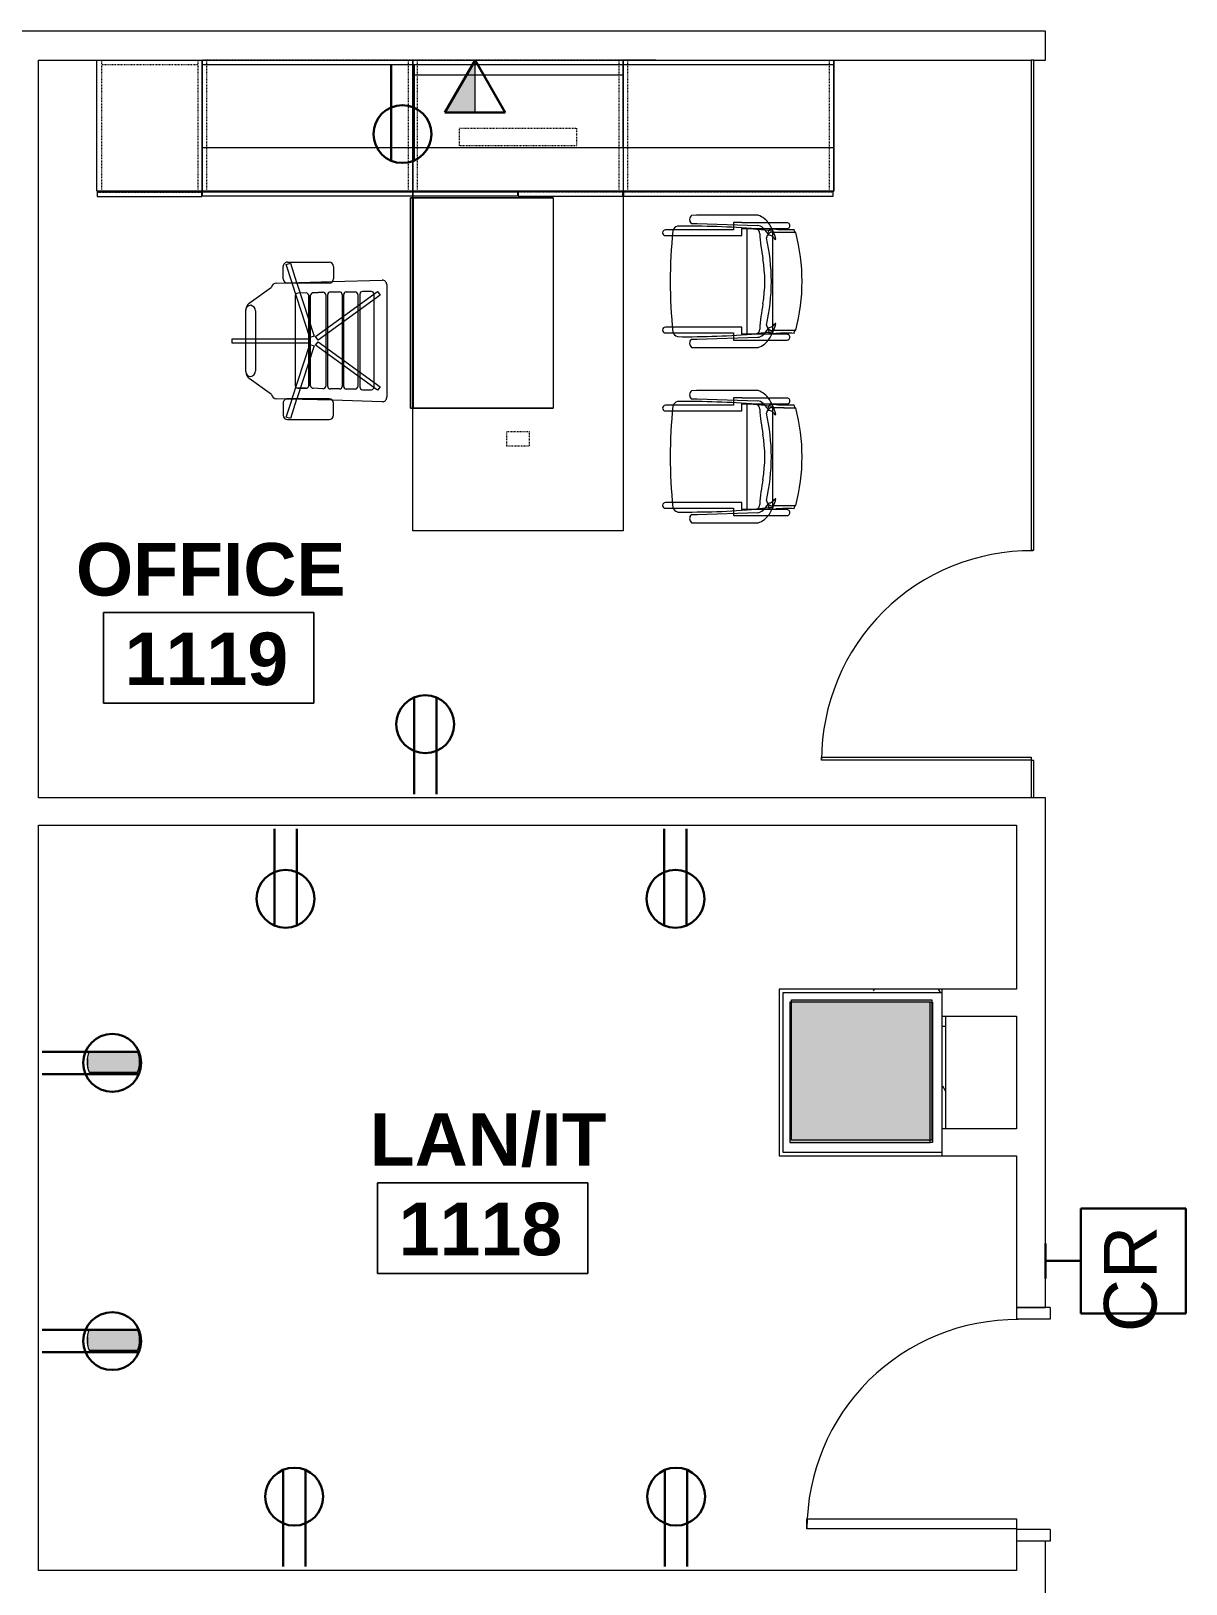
# Model space of a CAD drawing. Header units: inches. Extents: x -1221 to 179, y -822 to 880.
# Drawn here: x -278.1 to -80.6, y 73.6 to 339.2 of the extents above; entities that cross this region are included whole.
import ezdxf
from ezdxf.xclip import XClip

# ---------------------------------------------------------------- set-up
doc = ezdxf.new("R2010")
doc.units = ezdxf.units.IN
doc.header["$MEASUREMENT"] = 0
doc.header["$XCLIPFRAME"] = 2
doc.linetypes.add('X1$0$Dash', pattern=[0.25, 0.125, -0.125])
for name, color, linetype, lineweight in [('L1$0$BB Columns_Pen_No__7', 7, 'Continuous', 20), ('L1$0$BB Columns_Pen_No__95', 8, 'Continuous', 20), ('X1$0$18_0109_REV_dwg _7_', 8, 'Continuous', 9), ('X1$0$A-ANNO-NOTE', 131, 'Continuous', 30), ('X1$0$A-AREA-IDEN', 2, 'Continuous', 9), ('X1$0$A-DOOR', 31, 'Continuous', 13), ('X1$0$A-DOOR-FRAM', 31, 'Continuous', 20), ('X1$0$A-WALL', 113, 'Continuous', 9), ('X1$0$A-WALL-PATT', 111, 'Continuous', 13), ('X1$0$I-FURN', 30, 'Continuous', 9), ('X1$0$I-FURN-PNLS', 30, 'X1$0$Dash', 9), ('X1$0$I-WALL', 2, 'Continuous', 9), ('X1$0$S-COLS', 52, 'Continuous', 9)]:
    doc.layers.add(name, color=color, linetype=linetype, lineweight=lineweight)
doc.styles.add('X1$0$Swis721 Lt BT', font='swissl.ttf', dxfattribs={"height": 9})
doc.styles.add('X1$0$Swis721 Lt BT_B', font='', dxfattribs={"height": 9})
doc.styles.get('X1$0$Swis721 Lt BT_B').set_extended_font_data('Swis721 Lt BT', bold=True)
pattern_1 = [(0, (0, 0), (30.72, 7.68), [1.267, -21.773, 1.267, -21.773, -122.88]), (0, (0, 0), (30.72, 7.68), [-46.08, 1.267, -44.813, 1.267, -21.773, -53.76]), (0, (0, 0), (30.72, 7.68), [-115.2, 1.267, -14.093, 1.267, -37.133]), (120, (11.52, 3.84), (-22.01108, 22.7643), [1.267, -21.773, 1.267, -21.773, -122.88]), (120, (11.52, 3.84), (-22.01108, 22.7643), [-46.08, 1.267, -44.813, 1.267, -21.773, -53.76]), (120, (11.52, 3.84), (-22.01108, 22.7643), [-115.2, 1.267, -14.093, 1.267, -37.133]), (240, (15.36, 19.2), (-8.70892, -30.4443), [1.267, -21.773, 1.267, -21.773, -122.88]), (240, (15.36, 19.2), (-8.70892, -30.4443), [-46.08, 1.267, -44.813, 1.267, -21.773, -53.76]), (240, (15.36, 19.2), (-8.70892, -30.4443), [-115.2, 1.267, -14.093, 1.267, -37.133])]

# ---------------------------------------------------------------- blocks, each defined once
blk = doc.blocks.new('L1')
at = {"layer": 'L1$0$BB Columns_Pen_No__95', "linetype": 'Continuous', "lineweight": 0, "true_color": 0x3f3f3f}
blk.add_hatch(color=250, dxfattribs=at).paths.add_polyline_path([(-6514.69, 3096.07), (-6514.69, 3072.07), (-6490.69, 3072.07), (-6490.69, 3096.07)])
at = {"layer": 'L1$0$BB Columns_Pen_No__7', "linetype": 'Continuous', "flags": 128}
blk.add_lwpolyline([(-6514.69, 3096.07), (-6490.69, 3096.07), (-6490.69, 3072.07), (-6514.69, 3072.07)], close=True, dxfattribs=at)
blk = doc.blocks.new('X1$0$Single Flush - OTJ_SOLIDFLUSH_ALUM-5106307-FIRST FLOOR POWER _ SIGNAL')
at = {"layer": 'X1$0$A-DOOR', "lineweight": 20}
for p, q in [((16.15625, -2.5), (17.90625, -2.5)), ((16.15625, -38.3125), (16.15625, -2.5)), ((17.90625, -2.5), (17.90625, -38.3125)), ((17.90625, -38.3125), (16.15625, -38.3125))]:
    blk.add_line(p, q, dxfattribs=at)
at = {"layer": 'X1$0$A-DOOR', "lineweight": 9}
blk.add_arc((17.90625, -2.5), 35.8125, 179.5, 270, dxfattribs=at)
at = {"layer": 'X1$0$A-DOOR-FRAM'}
for p, q in [((-20, 3.25), (-20, -2.5)), ((-20, 3.25), (-18, 3.25)), ((-18, 3.25), (-18, -2.5)), ((18.000004, 3.25), (18.000004, -2.5)), ((18.000004, 3.25), (20.000004, 3.25)), ((20.000004, 3.25), (20.000004, -2.5)), ((-20, -2.5), (-18, -2.5)), ((18.000004, -2.5), (20.000004, -2.5))]:
    blk.add_line(p, q, dxfattribs=at)
blk = doc.blocks.new('X1$0$Single Glass Door - 36_ x 84_-4893000-FIRST FLOOR POWER _ SIGNAL')
at = {"layer": 'X1$0$A-DOOR', "lineweight": 20}
for p, q in [((17.40625, -0.25), (17.90625, -0.25)), ((17.40625, -36.0625), (17.40625, -0.25)), ((17.90625, -0.25), (17.90625, -36.0625)), ((17.90625, -36.0625), (17.40625, -36.0625))]:
    blk.add_line(p, q, dxfattribs=at)
at = {"layer": 'X1$0$A-DOOR', "lineweight": 9}
blk.add_arc((17.90625, -0.25), 35.8125, 179.5, 270, dxfattribs=at)
blk = doc.blocks.new('X1$0$F - EXECUTIVE DESK 2 - F - EXECUTIVE DESK 2-V19-FIRST FLOOR POWER _ SIGNAL')
at = {"layer": 'X1$0$I-FURN'}
for p, q in [((23.5, -35.87), (23.5, -12)), ((23.5, -12), (23.5, -35.86)), ((23.5, -12), (59.5, -12)), ((23.5, -12), (59.5, -12)), ((59.5, -35.86), (59.5, -12)), ((59.5, -12), (59.5, -35.87)), ((23.5, -35.87), (23.5, -35.99)), ((23.5, -36), (23.5, -35.87)), ((23.5, -35.87), (23.5, -36)), ((23.5, -35.93), (23.5, -35.87)), ((59.5, -35.87), (23.5, -35.87)), ((59.5, -35.87), (23.5, -35.87)), ((23.5, -35.99), (23.5, -35.93)), ((23.5, -36), (23.5, -36.1)), ((23.5, -36.37), (23.5, -36)), ((23.5, -36.18), (23.5, -36)), ((23.5, -36.02), (23.5, -36.08)), ((23.5, -36.13), (23.5, -36.18)), ((23.5, -36.17), (23.5, -36.3)), ((23.5, -36.3), (23.5, -36.37)), ((23.5, -36.37), (59.5, -36.37)), ((59.5, -35.87), (59.5, -35.93)), ((59.5, -35.94), (59.5, -35.87)), ((59.5, -35.87), (59.5, -36)), ((59.5, -35.99), (59.5, -35.87)), ((59.5, -35.93), (59.5, -35.99)), ((59.5, -36), (59.5, -35.94)), ((59.5, -36), (59.5, -36.18)), ((59.5, -36), (59.5, -36.37)), ((59.5, -36.1), (59.5, -36)), ((59.5, -36.08), (59.5, -36.02)), ((59.5, -36.18), (59.5, -36.13)), ((59.5, -36.37), (59.5, -36.17)), ((37.84, -49.71), (37.6, -41.21)), ((38.35, -40.44), (57.65, -40.44)), ((39.56, -42.02), (40.16, -41.57)), ((47.26, -52.62), (39.56, -42.02)), ((40.16, -41.57), (47.86, -52.17)), ((48.14, -52.17), (55.84, -41.57)), ((56.44, -42.02), (48.74, -52.62)), ((55.84, -41.57), (56.44, -42.02)), ((58.4, -41.21), (58.16, -49.71)), ((39.55, -43.05), (39.55, -44.59)), ((39.55, -43.05), (39.55, -44.59)), ((55.91, -42.61), (39.99, -42.61)), ((55.91, -42.61), (39.99, -42.61)), ((39.99, -45.03), (55.9, -45.03)), ((39.99, -45.03), (55.9, -45.03)), ((56.35, -44.59), (56.35, -43.05)), ((56.35, -44.59), (56.35, -43.05)), ((39.61, -47.35), (39.61, -45.85)), ((39.61, -47.35), (39.61, -45.85)), ((40.06, -45.41), (55.82, -45.41)), ((40.06, -45.41), (55.82, -45.41)), ((55.82, -47.79), (40.06, -47.79)), ((55.82, -47.79), (40.06, -47.79)), ((56.26, -45.85), (56.26, -47.35)), ((56.26, -45.85), (56.26, -47.35)), ((34.54, -57.42), (34.54, -50.28)), ((35.28, -49.53), (37.36, -49.53)), ((38.06, -57.42), (37.84, -49.74)), ((38.11, -50.28), (38.11, -57.42)), ((39.61, -50.08), (39.61, -48.51)), ((39.61, -50.08), (39.61, -48.51)), ((40.06, -48.07), (55.78, -48.07)), ((40.06, -48.07), (55.78, -48.07)), ((56.22, -48.51), (56.22, -50.08)), ((56.22, -48.51), (56.22, -50.08)), ((57.9, -50.28), (57.9, -57.42)), ((58.16, -49.74), (57.94, -57.42)), ((60.72, -49.53), (58.64, -49.53)), ((61.47, -57.42), (61.47, -50.28)), ((38.11, -55.82), (47.17, -52.87)), ((39.76, -53.03), (39.68, -51.34)), ((39.68, -51.34), (39.76, -53.03)), ((55.78, -50.52), (40.06, -50.52)), ((55.78, -50.52), (40.06, -50.52)), ((40.12, -50.88), (55.75, -50.88)), ((40.12, -50.88), (55.75, -50.88)), ((47.17, -52.87), (47.41, -53.59)), ((47.86, -52.17), (47.26, -52.62)), ((48.74, -52.62), (48.14, -52.17)), ((48.6, -53.59), (48.83, -52.87)), ((48.83, -52.87), (57.9, -55.82)), ((56.19, -51.34), (56.11, -53.03)), ((56.19, -51.34), (56.11, -53.03)), ((47.41, -53.59), (38.15, -56.6)), ((39.8, -54.24), (39.84, -55.66)), ((39.8, -54.24), (39.84, -55.66)), ((55.67, -53.45), (40.2, -53.45)), ((55.67, -53.45), (40.2, -53.45)), ((55.67, -53.79), (40.24, -53.79)), ((40.24, -53.79), (55.67, -53.79)), ((47.63, -53.75), (48.38, -53.75)), ((47.63, -64.52), (47.63, -53.75)), ((48.38, -53.75), (48.38, -64.52)), ((57.85, -56.6), (48.6, -53.59)), ((56.07, -55.66), (56.11, -54.24)), ((56.11, -54.24), (56.07, -55.66)), ((34.71, -56.92), (38.01, -55.85)), ((34.95, -57.64), (34.71, -56.92)), ((38.04, -56.63), (34.95, -57.64)), ((37.36, -58.17), (35.28, -58.17)), ((38.01, -55.85), (38.11, -55.82)), ((38.11, -56.61), (38.04, -56.63)), ((38.06, -57.65), (38.06, -57.47)), ((38.11, -59.31), (38.06, -57.65)), ((40.28, -56.09), (55.63, -56.09)), ((40.28, -56.09), (55.63, -56.09)), ((57.94, -57.65), (57.89, -59.31)), ((57.9, -55.82), (57.99, -55.85)), ((57.96, -56.63), (57.9, -56.61)), ((57.94, -57.47), (57.94, -57.65)), ((61.06, -57.64), (57.96, -56.63)), ((57.99, -55.85), (61.29, -56.92)), ((58.64, -58.17), (60.72, -58.17)), ((61.29, -56.92), (61.06, -57.64)), ((41.56, -63.98), (38.81, -60.13)), ((57.19, -60.13), (54.44, -63.98)), ((42.87, -62.9), (53.13, -62.9)), ((53.31, -64.52), (42.69, -64.52)), ((53.27, -64.52), (42.73, -64.52)), ((47.63, -66.85), (47.63, -64.52)), ((48.38, -64.52), (48.38, -66.85)), ((48.38, -66.85), (47.63, -66.85))]:
    blk.add_line(p, q, dxfattribs=at)
for centre, radius, start, end in [((38.35, -41.19), 0.75, 90, 181.6253), ((57.65, -41.19), 0.75, 358.3747, 90), ((35.28, -50.28), 0.746, 90, 180), ((37.36, -50.28), 0.746, 0, 90), ((58.64, -50.28), 0.746, 90, 180), ((60.72, -50.28), 0.746, 0, 90), ((35.28, -57.42), 0.746, 180, 270), ((37.36, -57.42), 0.746, 270, 0), ((58.64, -57.42), 0.746, 180, 270), ((60.72, -57.42), 0.746, 270, 0), ((38.97, -59.29), 0.861, 181.6253, 259.2912), ((57.03, -59.29), 0.861, 280.7088, 358.3747), ((42.87, -63.87), 0.972, 90, 170), ((42.73, -63.71), 0.819, 180, 270), ((53.13, -63.87), 0.972, 10, 90), ((53.27, -63.71), 0.819, 270, 0), ((42.72, -63.02), 1.5, 219.5448, 268.6344), ((53.28, -63.02), 1.5, 271.3656, 320.4552)]:
    blk.add_arc(centre, radius, start, end, dxfattribs=at)
for centre, major_axis, ratio, start_param, end_param in [((39.99, -43.05), (0.441, 0), 0.994522, 1.570796, 3.141593), ((39.99, -43.05), (0.441, 0), 0.994522, 1.570796, 3.141593), ((39.99, -44.59), (0.441, 0), 0.994522, 3.141593, 4.712389), ((39.99, -44.59), (-0.441, 0), 0.994522, 0, 1.570796), ((55.9, -44.59), (-0.442, 0), 0.994522, 1.570796, 3.141593), ((55.9, -44.59), (-0.442, 0), 0.994522, 1.570796, 3.141593), ((55.91, -43.05), (0.441, 0), 0.994522, 0, 1.570796), ((55.91, -43.05), (0.441, 0), 0.994522, 0, 1.570796), ((40.06, -45.85), (0.441, 0), 0.999591, 1.570796, 3.141593), ((40.06, -45.85), (0.441, 0), 0.999591, 1.570796, 3.141593), ((40.06, -47.35), (0.441, 0), 0.999591, 3.141593, 4.712389), ((40.06, -47.35), (-0.441, 0), 0.999591, 0, 1.570796), ((55.82, -45.85), (0.441, 0), 0.999591, 0, 1.570796), ((55.82, -45.85), (-0.441, 0), 0.999591, 3.141593, 4.712389), ((55.82, -47.35), (0.441, 0), 0.999591, 4.712389, 6.283185), ((55.82, -47.35), (0.441, 0), 0.999591, 4.712389, 6.283185), ((40.06, -48.51), (0.441, 0), 0.999403, 1.570796, 3.141593), ((40.06, -48.51), (0.441, 0), 0.999403, 1.570796, 3.141593), ((40.06, -50.08), (0.441, 0), 0.999403, 3.141593, 4.712389), ((40.06, -50.08), (0.441, 0), 0.999403, 3.141593, 4.712389), ((55.78, -48.51), (0.441, 0), 0.999403, 0, 1.570796), ((55.78, -48.51), (0.441, 0), 0.999403, 0, 1.570796), ((55.78, -50.08), (0.441, 0), 0.999403, 4.712389, 6.283185), ((55.78, -50.08), (0.441, 0), 0.999403, 4.712389, 6.283185), ((40.12, -51.32), (0.441, 0), 0.998574, 1.570796, 3.191177), ((40.12, -51.32), (0.441, 0), 0.998574, 1.570796, 3.191177), ((40.2, -53.01), (0.441, 0), 0.998574, 3.191177, 4.712389), ((40.2, -53.01), (0.441, 0), 0.998574, 3.191177, 4.712389), ((55.67, -53.01), (0.441, 0), 0.998574, 4.712389, 6.233601), ((55.67, -53.01), (0.441, 0), 0.998574, 4.712389, 6.233601), ((55.75, -51.32), (0.441, 0), 0.998574, 6.233601, 7.853982), ((55.75, -51.32), (0.441, 0), 0.998574, 0.760606, 1.570796), ((55.75, -51.32), (0.441, 0), 0.998574, 6.233601, 7.043791), ((40.24, -54.23), (0.441, 0), 0.99965, 1.570796, 3.16704), ((40.24, -54.23), (0.441, 0), 0.99965, 1.570796, 3.16704), ((40.28, -55.65), (0.441, 0), 0.99965, 3.16704, 4.712389), ((40.28, -55.65), (0.441, 0), 0.99965, 3.16704, 4.712389), ((55.63, -55.65), (0.441, 0), 0.99965, 4.712389, 6.257738), ((55.63, -55.65), (0.441, 0), 0.99965, 4.712389, 6.257738), ((55.67, -54.23), (0.441, 0), 0.99965, 6.257738, 7.853982), ((55.67, -54.23), (0.441, 0), 0.99965, 6.257738, 7.853982)]:
    blk.add_ellipse(centre, major_axis=major_axis, ratio=ratio, start_param=start_param, end_param=end_param, dxfattribs=at)
at = {"layer": 'X1$0$I-FURN-PNLS', "linetype": 'Continuous'}
for p, q in [((0, 36), (15, 36)), ((15, 36), (0, 36)), ((0, 36), (15, 36)), ((0, 0), (0, 36)), ((0.75, 36), (0.75, 0)), ((15, 36), (22.38, 36)), ((22.38, 36), (15, 36)), ((15, 36), (15, 0)), ((22.38, 36), (22.38, 0)), ((22.38, 0), (22.38, 36)), ((22.5, 35.94), (22.5, 0.06)), ((23.25, 35.94), (22.5, 35.94)), ((23.25, 0.06), (23.25, 35.94)), ((0, 0), (0, 5.6)), ((0, 5.6), (0, 0)), ((0, 0), (0.75, 0)), ((0, -72), (0, 0)), ((0, 0), (0.75, 0)), ((0, -72), (0, 0)), ((0, 0), (0.75, 0)), ((15, 0), (0, 0)), ((0.75, 0), (0.75, -72)), ((0.75, 0), (0.75, -72)), ((0.75, 0), (2.5, 0)), ((2.5, -36), (2.5, 0)), ((2.5, 0), (15, 0)), ((2.5, 0), (15, 0)), ((15, 0), (80.5, 0)), ((15, 0), (22.38, 0)), ((22.38, 0), (22.38, -36)), ((22.5, 0.06), (23.25, 0.06)), ((80.5, 0), (80.5, -36)), ((0, 0), (15, 0)), ((0, -72), (0, 0)), ((0, -72), (0, 0)), ((0, 0), (0.75, 0)), ((0, -36), (0, 0)), ((0.75, 0), (0.75, -72)), ((0.75, 0), (2.5, 0)), ((2.5, 0), (15, 0)), ((15, 0), (15, -72)), ((15, 0), (22.38, 0)), ((22.38, 0), (22.38, -36)), ((23.25, -0.06), (22.5, -0.06)), ((22.5, -0.06), (22.5, -17.94)), ((23.25, -17.94), (23.25, -0.06)), ((23.5, -36.37), (23.5, -12)), ((23.5, -12), (59.5, -12)), ((59.5, -12), (59.5, -36.37)), ((22.5, -17.94), (23.25, -17.94)), ((22.5, -18.06), (23.25, -18.06)), ((22.5, -35.94), (22.5, -18.06)), ((23.25, -18.06), (23.25, -35.94)), ((0, -36), (0.75, -36)), ((0, -72), (0, -36)), ((0.75, -36), (0, -36)), ((0.75, -36), (2.5, -36)), ((2.5, -36), (0.75, -36)), ((15, -36), (2.5, -36)), ((2.5, -36), (15, -36)), ((15, -36), (2.5, -36)), ((80.5, -36), (15, -36)), ((15, -36), (22.38, -36)), ((22.38, -36), (15, -36)), ((22.38, -36), (22.38, -72)), ((22.38, -36), (22.38, -72)), ((23.25, -35.94), (22.5, -35.94)), ((22.5, -36.06), (23.25, -36.06)), ((22.5, -71.94), (22.5, -36.06)), ((23.25, -36.06), (23.25, -71.94)), ((59.5, -36.37), (23.5, -36.37)), ((15, -72), (0, -72)), ((0.75, -72), (0, -72)), ((0.75, -72), (0, -72)), ((0.75, -72), (0, -72)), ((0, -72), (22.38, -72)), ((0, -90), (0, -72)), ((0.75, -72), (0, -72)), ((15, -72), (0.75, -72)), ((15, -72), (0.75, -72)), ((22.38, -72), (15, -72)), ((22.38, -72), (15, -72)), ((22.38, -72), (22.38, -90)), ((23.25, -71.94), (22.5, -71.94)), ((23.28, -72.06), (22.53, -72.06)), ((22.53, -72.06), (22.53, -89.94)), ((23.28, -89.94), (23.28, -72.06)), ((22.38, -90), (0, -90)), ((22.53, -89.94), (23.28, -89.94))]:
    blk.add_line(p, q, dxfattribs=at)
at = {"layer": 'X1$0$I-FURN-PNLS'}
for p, q in [((0, 0), (0, 36)), ((0, 35.25), (15, 35.25)), ((15, 35.25), (22.38, 35.25)), ((22.38, 0), (22.38, 36)), ((22.5, 0.06), (22.5, 35.94)), ((0, 0.75), (15, 0.75)), ((0, 0), (0, -72)), ((15, 0.75), (22.38, 0.75)), ((22.38, 0), (22.38, -36)), ((0, 0), (0, -36)), ((0, -0.75), (0.75, -0.75)), ((0.75, -0.75), (2.5, -0.75)), ((2.5, -0.75), (15, -0.75)), ((15, -0.75), (22.38, -0.75)), ((22.5, -17.94), (22.5, -0.06)), ((11.63, -8), (14.63, -8)), ((11.63, -28), (11.63, -8)), ((14.63, -8), (14.63, -28)), ((22.5, -18.06), (22.5, -35.94)), ((63.57, -16.03), (63.57, -19.97)), ((65.93, -16.03), (63.57, -16.03)), ((65.93, -19.97), (65.93, -16.03)), ((63.57, -19.97), (65.93, -19.97)), ((14.63, -28), (11.63, -28)), ((0, -35.25), (0.75, -35.25)), ((0, -36), (0, -72)), ((0, -36.75), (0.75, -36.75)), ((0.75, -35.25), (2.5, -35.25)), ((0.75, -36.75), (15, -36.75)), ((2.5, -35.25), (15, -35.25)), ((15, -35.25), (22.38, -35.25)), ((15, -36.75), (22.38, -36.75)), ((22.38, -36), (22.38, -72)), ((22.5, -36.06), (22.5, -71.94)), ((0, -71.25), (0.75, -71.25)), ((0.75, -71.25), (15, -71.25)), ((15, -71.25), (22.38, -71.25)), ((0, -72.75), (22.38, -72.75)), ((0.75, -72.75), (0.75, -89.25)), ((22.53, -89.94), (22.53, -72.06)), ((0, -89.25), (22.38, -89.25))]:
    blk.add_line(p, q, dxfattribs=at)
blk = doc.blocks.new('X1$0$F-Haworth_Chair_X99-Seminar - X99 Seminar Chair with Glides-V25-FIRST FLOOR POWER _ SIGNAL')
at = {"layer": 'X1$0$I-FURN'}
for p, q in [((-8.34, 11.52), (-8.42, 7.57)), ((-8.42, 7.57), (-8.34, 11.37)), ((8.42, 7.57), (8.34, 11.52)), ((8.34, 11.37), (8.42, 7.57)), ((-10.04, 10.02), (-10.04, 6.81)), ((-9.04, 7.4), (-9.04, 10.02)), ((-7.18, 7.99), (-7.21, 8.13)), ((7.21, 8.13), (7.18, 7.99)), ((9.04, 10.02), (9.04, 7.4)), ((10.04, 6.81), (10.04, 10.02)), ((-10.04, 6.81), (-10.04, 5)), ((-9.13, 5.92), (-8.07, 6.77)), ((-9.04, 5.99), (-9.04, 7.4)), ((-9.04, 3.62), (-9.04, 5.99)), ((-8.75, 6.22), (-8.88, 4.99)), ((-8.68, 6.87), (-8.75, 6.22)), ((-8.62, 7.42), (-8.68, 6.87)), ((-8.6, 7.6), (-8.62, 7.43)), ((-8.61, 6.81), (-8.23, 6.95)), ((-8.49, 7.6), (-8.56, 7.6)), ((-7.65, 7.6), (-8.4, 7.6)), ((-8.03, 6.81), (-7.95, 6.87)), ((7.65, 7.6), (-7.65, 7.6)), ((8.4, 7.6), (7.65, 7.6)), ((7.95, 6.87), (8.03, 6.81)), ((8.07, 6.77), (9.13, 5.92)), ((8.23, 6.95), (8.61, 6.81)), ((8.56, 7.6), (8.49, 7.6)), ((8.62, 7.43), (8.6, 7.6)), ((8.68, 6.87), (8.62, 7.42)), ((8.75, 6.22), (8.68, 6.87)), ((8.88, 4.99), (8.75, 6.22)), ((9.04, 7.4), (9.04, 5.99)), ((9.04, 5.99), (9.04, 3.62)), ((10.04, 5), (10.04, 6.81)), ((-11.32, 5.06), (-11.32, -5.48)), ((-10.04, 4.99), (-10.04, 2.27)), ((-9.92, -5.36), (-9.57, 4.97)), ((-8.9, 4.8), (-9.07, 3.2)), ((-9.07, 3.2), (-9.07, 3.12)), ((-9.07, 3.12), (9.07, 3.12)), ((-9.04, 3.43), (-9.04, 3.62)), ((-9.04, 3.12), (-9.04, 3.43)), ((-9.04, 2.27), (-9.04, 3.12)), ((-8.88, 4.99), (-8.89, 4.91)), ((8.89, 4.91), (8.88, 4.99)), ((9.07, 3.2), (8.9, 4.8)), ((9.04, 3.62), (9.04, 3.43)), ((9.04, 3.43), (9.04, 3.12)), ((9.04, 3.12), (9.04, 2.27)), ((9.07, 3.12), (9.07, 3.2)), ((9.57, 4.97), (9.92, -5.36)), ((10.04, 2.27), (10.04, 4.99)), ((11.32, -5.48), (11.32, 5.06)), ((-10.04, 2.27), (-10.07, 2.27)), ((-10.07, 2.27), (-10.07, 0.89)), ((-10.07, 0.89), (-9.71, 0.89)), ((-9.71, 0.89), (-9.2, 0.89)), ((-9.2, 0.89), (-8.82, 0.89)), ((-7.83, 2.27), (-9.04, 2.27)), ((-8.82, 0.89), (-8.82, -9.44)), ((-7.83, -9.57), (-7.83, 2.27)), ((9.04, 2.27), (7.83, 2.27)), ((7.83, 2.27), (7.83, -9.57)), ((8.82, 0.89), (9.2, 0.89)), ((8.82, -9.44), (8.82, 0.89)), ((9.2, 0.89), (9.71, 0.89)), ((9.71, 0.89), (10.07, 0.89)), ((10.07, 2.27), (10.04, 2.27)), ((10.07, 0.89), (10.07, 2.27)), ((-11.32, -5.48), (-11.3, -6.32)), ((-9.92, -6.36), (-9.92, -5.36)), ((9.92, -5.36), (9.92, -6.36)), ((11.3, -6.32), (11.32, -5.48)), ((-8.82, -9.44), (-8.82, -10.78)), ((-7.83, -10.78), (-7.83, -9.57)), ((7.83, -9.57), (7.83, -10.78)), ((8.82, -10.78), (8.82, -9.44))]:
    blk.add_line(p, q, dxfattribs=at)
for centre, radius, start, end in [((-36.06, 10.03), 27.2, 355.9857, 2.5118), ((0, -20.73), 33.17, 104.5766, 105.5522), ((0, -20.29), 32.89, 75.3075, 104.696), ((0, -20.73), 33.17, 74.4478, 75.4234), ((36.06, 10.03), 27.2, 177.4882, 184.0143), ((-9.54, 10.02), 0.498, 360, 180), ((-5.2, 7.86), 3.74, 175.9857, 189.9064), ((-4.71, -1.15), 9.61, 105.0666, 112.7369), ((-6.55, 6.76), 1.38, 117.0503, 145.9813), ((6.55, 6.76), 1.38, 34.0187, 62.9497), ((4.71, -1.15), 9.61, 67.2631, 74.9334), ((5.2, 7.86), 3.74, 350.0936, 4.0143), ((9.54, 10.02), 0.498, 360, 180), ((-7.87, 3.92), 3.63, 121.9522, 161.8211), ((-4.71, -1.15), 9.61, 116.0036, 121.9522), ((-8.18, 4.9), 1.39, 132.8922, 177.1987), ((-8.24, 4.59), 0.763, 84.2338, 165.7662), ((-4.71, -1.15), 9.61, 113.5094, 116.0036), ((-8.28, 7.33), 0.613, 189.9064, 237.4573), ((-4.71, -1.15), 9.61, 112.927, 113.3607), ((-7.37, 7.55), 1.05, 178.8214, 214.7998), ((-7.37, 7.55), 1.05, 178.8214, 264.0446), ((-11.32, 48.08), 42.84, 274.2301, 280.0233), ((-6.55, 6.76), 1.38, 147.5752, 174.9122), ((0, -26.49), 33.83, 77.2285, 102.7715), ((0, -15.97), 22.19, 79.9767, 100.0233), ((11.32, 48.08), 42.84, 259.9767, 265.7699), ((7.37, 7.55), 1.05, 275.9554, 1.1786), ((6.55, 6.76), 1.38, 5.0878, 32.4248), ((8.24, 4.59), 0.763, 14.2338, 95.7662), ((7.37, 7.55), 1.05, 325.2002, 1.1786), ((4.71, -1.15), 9.61, 66.6393, 67.073), ((4.71, -1.15), 9.61, 63.9964, 66.4906), ((8.28, 7.33), 0.613, 302.5427, 350.0936), ((4.71, -1.15), 9.61, 58.0478, 63.9964), ((8.18, 4.9), 1.39, 2.8013, 47.1078), ((7.87, 3.92), 3.63, 18.1789, 58.0478), ((144.06, -7.32), 153.52, 175.4787, 180.5251), ((-144.06, -7.32), 153.52, 359.4749, 4.5213), ((-10.58, -5.68), 0.956, 221.8901, 314.1099), ((10.58, -5.68), 0.956, 225.8901, 318.1099), ((-8.21, -8.28), 1.31, 200.0433, 249.9567), ((0, 75.01), 84.96, 264.1475, 275.8525), ((8.21, -8.28), 1.31, 290.0433, 339.9567), ((-8.32, -10.78), 0.495, 180, 360), ((8.32, -10.78), 0.495, 180, 360)]:
    blk.add_arc(centre, radius, start, end, dxfattribs=at)
blk = doc.blocks.new('X1$0$F-Haworth_Chair_X99-Seminar - X99 Seminar Chair with Glides-V26-FIRST FLOOR POWER _ SIGNAL')
at = {"layer": 'X1$0$I-FURN'}
for p, q in [((-8.34, 11.52), (-8.42, 7.57)), ((-8.42, 7.57), (-8.34, 11.37)), ((8.42, 7.57), (8.34, 11.52)), ((8.34, 11.37), (8.42, 7.57)), ((-10.04, 10.02), (-10.04, 6.81)), ((-9.04, 7.4), (-9.04, 10.02)), ((-7.18, 7.99), (-7.21, 8.13)), ((7.21, 8.13), (7.18, 7.99)), ((9.04, 10.02), (9.04, 7.4)), ((10.04, 6.81), (10.04, 10.02)), ((-10.04, 6.81), (-10.04, 5)), ((-9.13, 5.92), (-8.07, 6.77)), ((-9.04, 5.99), (-9.04, 7.4)), ((-9.04, 3.62), (-9.04, 5.99)), ((-8.75, 6.22), (-8.88, 4.99)), ((-8.68, 6.87), (-8.75, 6.22)), ((-8.62, 7.42), (-8.68, 6.87)), ((-8.6, 7.6), (-8.62, 7.43)), ((-8.61, 6.81), (-8.23, 6.95)), ((-8.49, 7.6), (-8.56, 7.6)), ((-7.65, 7.6), (-8.4, 7.6)), ((-8.03, 6.81), (-7.95, 6.87)), ((7.65, 7.6), (-7.65, 7.6)), ((8.4, 7.6), (7.65, 7.6)), ((7.95, 6.87), (8.03, 6.81)), ((8.07, 6.77), (9.13, 5.92)), ((8.23, 6.95), (8.61, 6.81)), ((8.56, 7.6), (8.49, 7.6)), ((8.62, 7.43), (8.6, 7.6)), ((8.68, 6.87), (8.62, 7.42)), ((8.75, 6.22), (8.68, 6.87)), ((8.88, 4.99), (8.75, 6.22)), ((9.04, 7.4), (9.04, 5.99)), ((9.04, 5.99), (9.04, 3.62)), ((10.04, 5), (10.04, 6.81)), ((-11.32, 5.06), (-11.32, -5.48)), ((-10.04, 4.99), (-10.04, 2.27)), ((-9.92, -5.36), (-9.57, 4.97)), ((-8.9, 4.8), (-9.07, 3.2)), ((-9.07, 3.2), (-9.07, 3.12)), ((-9.07, 3.12), (9.07, 3.12)), ((-9.04, 3.43), (-9.04, 3.62)), ((-9.04, 3.12), (-9.04, 3.43)), ((-9.04, 2.27), (-9.04, 3.12)), ((-8.88, 4.99), (-8.89, 4.91)), ((8.89, 4.91), (8.88, 4.99)), ((9.07, 3.2), (8.9, 4.8)), ((9.04, 3.62), (9.04, 3.43)), ((9.04, 3.43), (9.04, 3.12)), ((9.04, 3.12), (9.04, 2.27)), ((9.07, 3.12), (9.07, 3.2)), ((9.57, 4.97), (9.92, -5.36)), ((10.04, 2.27), (10.04, 4.99)), ((11.32, -5.48), (11.32, 5.06)), ((-10.04, 2.27), (-10.07, 2.27)), ((-10.07, 2.27), (-10.07, 0.89)), ((-10.07, 0.89), (-9.71, 0.89)), ((-9.71, 0.89), (-9.2, 0.89)), ((-9.2, 0.89), (-8.82, 0.89)), ((-7.83, 2.27), (-9.04, 2.27)), ((-8.82, 0.89), (-8.82, -9.44)), ((-7.83, -9.57), (-7.83, 2.27)), ((9.04, 2.27), (7.83, 2.27)), ((7.83, 2.27), (7.83, -9.57)), ((8.82, 0.89), (9.2, 0.89)), ((8.82, -9.44), (8.82, 0.89)), ((9.2, 0.89), (9.71, 0.89)), ((9.71, 0.89), (10.07, 0.89)), ((10.07, 2.27), (10.04, 2.27)), ((10.07, 0.89), (10.07, 2.27)), ((-11.32, -5.48), (-11.3, -6.32)), ((-9.92, -6.36), (-9.92, -5.36)), ((9.92, -5.36), (9.92, -6.36)), ((11.3, -6.32), (11.32, -5.48)), ((-8.82, -9.44), (-8.82, -10.78)), ((-7.83, -10.78), (-7.83, -9.57)), ((7.83, -9.57), (7.83, -10.78)), ((8.82, -10.78), (8.82, -9.44))]:
    blk.add_line(p, q, dxfattribs=at)
for centre, radius, start, end in [((-36.06, 10.03), 27.2, 355.9857, 2.5118), ((0, -20.73), 33.17, 104.5766, 105.5522), ((0, -20.29), 32.89, 75.3075, 104.696), ((0, -20.73), 33.17, 74.4478, 75.4234), ((36.06, 10.03), 27.2, 177.4882, 184.0143), ((-9.54, 10.02), 0.498, 360, 180), ((-5.2, 7.86), 3.74, 175.9857, 189.9064), ((-4.71, -1.15), 9.61, 105.0666, 112.7369), ((-6.55, 6.76), 1.38, 117.0503, 145.9813), ((6.55, 6.76), 1.38, 34.0187, 62.9497), ((4.71, -1.15), 9.61, 67.2631, 74.9334), ((5.2, 7.86), 3.74, 350.0936, 4.0143), ((9.54, 10.02), 0.498, 360, 180), ((-7.87, 3.92), 3.63, 121.9522, 161.8211), ((-4.71, -1.15), 9.61, 116.0036, 121.9522), ((-8.18, 4.9), 1.39, 132.8922, 177.1987), ((-8.24, 4.59), 0.763, 84.2338, 165.7662), ((-4.71, -1.15), 9.61, 113.5094, 115.8787), ((-8.28, 7.33), 0.613, 189.9064, 237.4573), ((-4.71, -1.15), 9.61, 112.927, 113.3607), ((-7.37, 7.55), 1.05, 178.8214, 214.7998), ((-7.37, 7.55), 1.05, 178.8214, 264.0446), ((-11.32, 48.08), 42.84, 274.2301, 280.0233), ((-6.55, 6.76), 1.38, 147.5752, 174.9122), ((0, -26.49), 33.83, 77.2285, 102.7715), ((0, -15.97), 22.19, 79.9767, 100.0233), ((11.32, 48.08), 42.84, 259.9767, 265.7699), ((7.37, 7.55), 1.05, 275.9554, 1.1786), ((6.55, 6.76), 1.38, 5.0878, 32.4248), ((8.24, 4.59), 0.763, 14.2338, 95.7662), ((7.37, 7.55), 1.05, 325.2002, 1.1786), ((4.71, -1.15), 9.61, 66.6393, 67.073), ((4.71, -1.15), 9.61, 63.9964, 66.4906), ((8.28, 7.33), 0.613, 302.5427, 350.0936), ((4.71, -1.15), 9.61, 58.0478, 63.9964), ((8.18, 4.9), 1.39, 2.8013, 47.1078), ((7.87, 3.92), 3.63, 18.1789, 58.0478), ((144.06, -7.32), 153.52, 175.4787, 180.5251), ((-144.06, -7.32), 153.52, 359.4749, 4.5213), ((-10.58, -5.68), 0.956, 221.8901, 314.1099), ((10.58, -5.68), 0.956, 225.8901, 318.1099), ((-8.21, -8.28), 1.31, 200.0433, 249.9567), ((0, 75.01), 84.96, 264.1475, 275.8525), ((8.21, -8.28), 1.31, 290.0433, 339.9567), ((-8.32, -10.78), 0.495, 180, 360), ((8.32, -10.78), 0.495, 180, 360)]:
    blk.add_arc(centre, radius, start, end, dxfattribs=at)
blk = doc.blocks.new('X1$0$Concrete-Rectangular-Column - 24 X 24-V44-FIRST FLOOR POWER _ SIGNAL')
at = {"layer": 'X1$0$S-COLS'}
blk.add_hatch(color=7, dxfattribs=at).paths.add_polyline_path([(-12, -12), (12, -12), (12, 12), (-12, 12), (-12, 11.28)], flags=0)
at = {"layer": 'X1$0$S-COLS', "color": 8, "lineweight": 20}
for p, q in [((12, 12), (-12, 12)), ((-12, 12), (-12, -12)), ((12, -12), (12, 12)), ((-12, -12), (12, -12))]:
    blk.add_line(p, q, dxfattribs=at)
blk = doc.blocks.new('X1$0$Room Tag - Room Name and Number-3379422-FIRST FLOOR POWER _ SIGNAL')
at = {"layer": 'X1$0$A-AREA-IDEN'}
for p, q in [((-0.1881, -0.1636), (-0.1881, -0.0018)), ((-0.1881, -0.0018), (0.1869, -0.0018)), ((0.1869, -0.0018), (-0.1881, -0.0018)), ((-0.1881, -0.0018), (-0.1881, -0.1636)), ((0.1869, -0.0018), (0.1869, -0.1636)), ((0.1869, -0.1636), (0.1869, -0.0018)), ((0.1869, -0.1636), (-0.1881, -0.1636)), ((-0.1881, -0.1636), (0.1869, -0.1636))]:
    blk.add_line(p, q, dxfattribs=at)
blk = doc.blocks.new('X1')
at = {"layer": 'X1$0$A-ANNO-NOTE', "lineweight": 9}
for points in [[(-202.18, 325.27), (-202.18, 334.2), (-207.34, 325.27)], [(-268.44, 161.8), (-268.39, 164.1), (-268.56, 163.13)], [(-268.44, 161.8), (-268.56, 163.13), (-268.53, 162.33)], [(-268.28, 161.29), (-268.39, 164.1), (-268.44, 161.8)], [(-268.39, 164.1), (-259.82, 164.35), (-268.37, 164.18)], [(-259.67, 163.84), (-259.82, 164.35), (-268.39, 164.1)], [(-268.28, 161.29), (-259.67, 163.84), (-268.39, 164.1)], [(-268.37, 164.18), (-259.91, 164.6), (-268.21, 164.6)], [(-268.37, 164.18), (-259.82, 164.35), (-259.91, 164.6)], [(-268.28, 161.29), (-259.57, 162.59), (-259.67, 163.84)], [(-259.85, 161.29), (-259.57, 162.59), (-268.28, 161.29)], [(-259.85, 161.29), (-259.69, 161.8), (-259.57, 162.59)], [(-259.57, 162.59), (-259.6, 163.4), (-259.67, 163.84)], [(-259.57, 162.59), (-259.56, 162.86), (-259.6, 163.4)], [(-259.91, 161.12), (-268.28, 161.29), (-268.25, 161.2)], [(-259.91, 161.12), (-259.85, 161.29), (-268.28, 161.29)], [(-259.91, 161.12), (-268.25, 161.2), (-268.21, 161.12)], [(-259.67, 116.26), (-268.39, 116.52), (-268.21, 117.03)], [(-259.82, 116.78), (-268.21, 117.03), (-259.91, 117.03)], [(-259.67, 116.26), (-268.21, 117.03), (-259.82, 116.78)], [(-268.46, 114.31), (-268.56, 115.55), (-268.52, 115.91)], [(-268.46, 114.31), (-268.53, 114.75), (-268.56, 115.55)], [(-268.46, 114.31), (-268.52, 115.91), (-268.39, 116.52)], [(-268.28, 113.71), (-268.46, 114.31), (-268.39, 116.52)], [(-259.62, 114.57), (-268.39, 116.52), (-259.67, 116.26)], [(-268.28, 113.71), (-268.39, 116.52), (-259.62, 114.57)], [(-259.91, 113.54), (-268.28, 113.71), (-259.62, 114.57)], [(-259.61, 114.66), (-259.67, 116.26), (-259.57, 115.02)], [(-268.21, 113.54), (-268.28, 113.71), (-259.91, 113.54)]]:
    blk.add_hatch(color=256, dxfattribs=at).paths.add_polyline_path(points, flags=0)
at = {"layer": 'X1$0$A-WALL-PATT', "lineweight": 9}
h = blk.add_hatch(dxfattribs=at)
h.set_pattern_fill('FP1_1', color=256, style=0, pattern_type=2)
h.set_pattern_definition(pattern_1)
h.paths.add_polyline_path([(-124.34, 174.68), (-122.3, 174.68), (-122.3, 175.31), (-149.55, 175.31), (-149.55, 174.68), (-147.93, 174.68)], flags=0)
h = blk.add_hatch(dxfattribs=at)
h.set_pattern_fill('FP1_1', color=256, style=0, pattern_type=2)
h.set_pattern_definition(pattern_1)
h.paths.add_polyline_path([(-121.68, 151.43), (-121.68, 170.68), (-122.3, 170.68), (-122.3, 151.43)], flags=0)
at = {"layer": 'X1$0$A-ANNO-NOTE'}
for p, q in [((-216.52, 333.55), (-216.52, 317.02)), ((-212.69, 333.55), (-212.69, 317.02)), ((-202.18, 334.2), (-207.34, 325.27)), ((-202.18, 334.2), (-197.02, 325.27)), ((-197.02, 325.27), (-207.34, 325.27)), ((-212.63, 208.66), (-212.63, 225.19)), ((-208.8, 208.66), (-208.8, 225.19)), ((-236.52, 202.73), (-236.52, 186.2)), ((-232.69, 202.73), (-232.69, 186.2)), ((-169.84, 202.73), (-169.84, 186.2)), ((-166.01, 202.73), (-166.01, 186.2)), ((-276.21, 164.6), (-259.68, 164.6)), ((-276.21, 160.77), (-259.68, 160.77)), ((-98.61, 137.81), (-98.61, 119.81)), ((-80.61, 137.81), (-98.61, 137.81)), ((-80.61, 119.81), (-80.61, 137.81)), ((-104.61, 125.81), (-104.61, 131.81)), ((-104.61, 128.81), (-98.61, 128.81)), ((-98.61, 119.81), (-80.61, 119.81)), ((-276.21, 117.03), (-259.68, 117.03)), ((-276.21, 113.2), (-259.68, 113.2)), ((-235.04, 76.53), (-235.04, 93.05)), ((-231.21, 76.53), (-231.21, 93.05)), ((-169.73, 76.53), (-169.73, 93.05)), ((-165.9, 76.53), (-165.9, 93.05))]:
    blk.add_line(p, q, dxfattribs=at)
at = {"layer": 'X1$0$A-ANNO-NOTE', "lineweight": 9}
for p, q in [((-202.18, 334.2), (-207.34, 325.27)), ((-202.18, 325.27), (-202.18, 334.2)), ((-207.34, 325.27), (-202.18, 325.27)), ((-259.91, 164.6), (-268.21, 164.6)), ((-268.21, 161.12), (-259.91, 161.12)), ((-259.91, 117.03), (-268.21, 117.03)), ((-268.21, 113.54), (-259.91, 113.54))]:
    blk.add_line(p, q, dxfattribs=at)
at = {"layer": 'X1$0$A-ANNO-NOTE'}
for centre in [(-214.61, 321.59), (-210.72, 220.62), (-234.61, 190.77), (-167.92, 190.77), (-264.25, 162.69), (-264.25, 115.11), (-233.12, 88.49), (-167.81, 88.49)]:
    blk.add_circle(centre, 4.95, dxfattribs=at)
at = {"layer": 'X1$0$A-ANNO-NOTE', "lineweight": 9}
for centre, start, end in [((-264.06, 162.86), 157.2244, 202.7756), ((-264.06, 162.86), 337.2244, 22.7756), ((-264.06, 115.29), 157.2244, 202.7756), ((-264.06, 115.29), 337.2244, 22.7756)]:
    blk.add_arc(centre, 4.5, start, end, dxfattribs=at)
at = {"layer": 'X1$0$A-WALL', "lineweight": 13}
for p, q in [((-106.61, 334.2), (-107.11, 334.2)), ((-109.61, 208.01), (-276.86, 208.01)), ((-106.61, 208.01), (-107.11, 208.01)), ((-276.86, 203.38), (-109.61, 203.38)), ((-149.55, 174.68), (-149.55, 147.43)), ((-122.3, 174.68), (-149.55, 174.68)), ((-122.3, 146.81), (-122.3, 175.31)), ((-109.61, 175.31), (-121.68, 175.31)), ((-122.3, 170.68), (-109.61, 170.68)), ((-109.61, 151.43), (-122.3, 151.43)), ((-149.55, 147.43), (-122.3, 147.43)), ((-121.68, 146.81), (-109.61, 146.81)), ((-109.61, 75.87), (-276.86, 75.87))]:
    blk.add_line(p, q, dxfattribs=at)
at = {"layer": 'X1$0$I-WALL', "lineweight": 13}
for p, q in [((-104.61, 339.2), (-318.4, 339.2)), ((-104.61, 334.2), (-104.61, 339.2)), ((-276.86, 334.2), (-107.11, 334.2)), ((-276.86, 208.01), (-276.86, 334.2)), ((-107.11, 334.2), (-107.11, 250.4)), ((-106.61, 334.2), (-104.61, 334.2)), ((-106.61, 250.4), (-106.61, 334.2)), ((-107.11, 250.4), (-106.61, 250.4)), ((-106.61, 214.4), (-107.11, 214.4)), ((-107.11, 214.4), (-107.11, 208.01)), ((-106.61, 208.01), (-106.61, 214.4)), ((-107.11, 208.01), (-109.61, 208.01)), ((-104.61, 208.01), (-106.61, 208.01)), ((-104.61, 120.87), (-104.61, 208.01)), ((-276.86, 75.87), (-276.86, 203.38)), ((-109.61, 203.38), (-109.61, 175.31)), ((-150.18, 175.31), (-150.18, 146.81)), ((-121.68, 175.31), (-150.18, 175.31)), ((-124.34, 173.06), (-123.93, 173.06)), ((-123.93, 173.06), (-123.93, 149.06)), ((-121.68, 151.43), (-121.68, 170.68)), ((-109.61, 170.68), (-109.61, 151.43)), ((-123.93, 149.06), (-124.34, 149.06)), ((-150.18, 146.81), (-121.68, 146.81)), ((-109.61, 146.81), (-109.61, 120.87)), ((-109.61, 120.87), (-104.61, 120.87)), ((-109.61, 80.87), (-109.61, 75.87)), ((-104.61, 80.87), (-109.61, 80.87)), ((-104.61, 71.25), (-104.61, 80.87))]:
    blk.add_line(p, q, dxfattribs=at)
at = {"layer": 'X1$0$18_0109_REV_dwg _7_'}
ref = blk.add_blockref('L1', (6366.63, -2922.6), dxfattribs=at)
XClip(ref).set_block_clipping_path([(-7587.3890141857, 2122.8758432012), (-6188.1189173454, 3796.6416784023)])
at = {"layer": 'X1$0$A-AREA-IDEN', "xscale": 95.99999999999994, "yscale": 95.99999999999994, "zscale": 95.99999999999994}
for p in [(-247.71, 239.91), (-200.84, 142.37)]:
    blk.add_blockref('X1$0$Room Tag - Room Name and Number-3379422-FIRST FLOOR POWER _ SIGNAL', p, dxfattribs=at)
at = {"layer": 'X1$0$A-DOOR', "rotation": 270.0000000000001}
for name, p in [('X1$0$Single Glass Door - 36_ x 84_-4893000-FIRST FLOOR POWER _ SIGNAL', (-106.86, 232.4)), ('X1$0$Single Flush - OTJ_SOLIDFLUSH_ALUM-5106307-FIRST FLOOR POWER _ SIGNAL', (-107.11, 100.87))]:
    blk.add_blockref(name, p, dxfattribs=at)
at = {"layer": 'X1$0$I-FURN', "rotation": 269.9999999999997}
for name, p in [('X1$0$F - EXECUTIVE DESK 2 - F - EXECUTIVE DESK 2-V19-FIRST FLOOR POWER _ SIGNAL', (-176.86, 334.2)), ('X1$0$F-Haworth_Chair_X99-Seminar - X99 Seminar Chair with Glides-V26-FIRST FLOOR POWER _ SIGNAL', (-158.86, 296.38)), ('X1$0$F-Haworth_Chair_X99-Seminar - X99 Seminar Chair with Glides-V25-FIRST FLOOR POWER _ SIGNAL', (-158.86, 266.38))]:
    blk.add_blockref(name, p, dxfattribs=at)
at = {"layer": 'X1$0$S-COLS'}
blk.add_blockref('X1$0$Concrete-Rectangular-Column - 24 X 24-V44-FIRST FLOOR POWER _ SIGNAL', (-136.34, 161.06), dxfattribs=at)
at = {"layer": 'X1$0$A-ANNO-NOTE', "lineweight": 9, "insert": (-94.64, 116.64), "char_height": 9, "width": 20.604, "attachment_point": 1, "rotation": 90, "style": 'X1$0$Swis721 Lt BT'}
blk.add_mtext('CR', dxfattribs=at)
at = {"layer": 'X1$0$A-AREA-IDEN', "char_height": 9, "attachment_point": 1, "style": 'X1$0$Swis721 Lt BT_B'}
for s, insert, width in [('OFFICE', (-270.45, 251.63), 54.843), ('1119', (-262.12, 236.31), 33.936), ('LAN/IT', (-220.2, 154.09), 46.662), ('1118', (-215.25, 138.77), 33.936)]:
    blk.add_mtext(s, dxfattribs=dict(at, insert=insert, width=width))

msp = doc.modelspace()

# ---------------------------------------------------------------- block references
at = {"color": 253}
msp.add_blockref('X1', (0, 0), dxfattribs=at)

doc.saveas('drawing.dxf')
